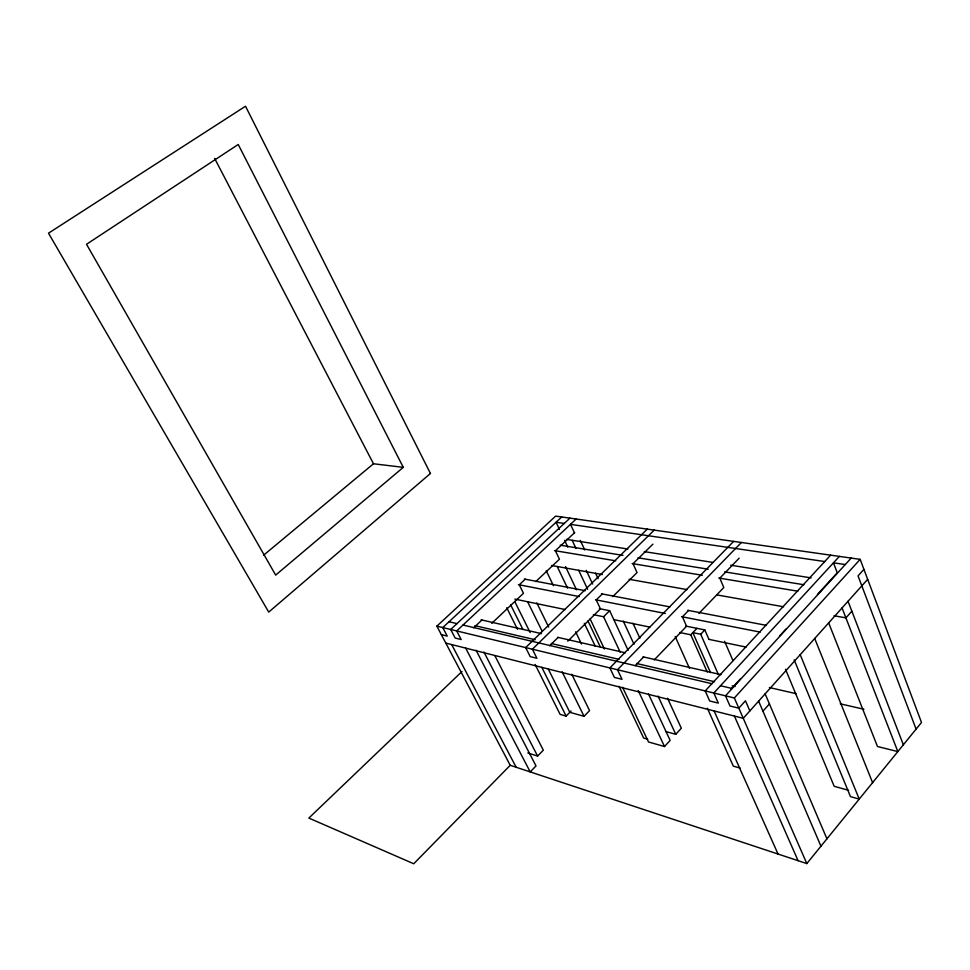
<?xml version="1.0" encoding="UTF-8"?>
<svg xmlns="http://www.w3.org/2000/svg" width="970" height="970" viewBox="0 0 970 970"><rect width="100%" height="100%" fill="white"/><g stroke="black" fill="none" stroke-linecap="round" stroke-linejoin="round"><path stroke-width="1.45" d="M806.822 863.579L921.5 722.468L860.16 559.35L555.628 516.113L436.864 626.147L510.232 765.294L806.822 863.579L734.351 697.963L436.864 626.147M762.941 711.192L769.428 703.905M851.854 611.185L845.925 617.866L834.042 615.756M867.665 579.332L743.25 718.309L445.8 643.086M863.918 569.366L858.05 575.889L916.092 729.125M734.351 697.963L860.16 559.35M851.187 558.077L725.487 695.817L729.961 705.99L738.825 708.173L745.469 700.789L749.871 710.925M730.834 689.379L740.268 679.048M779.637 635.92L785.87 629.093M817.467 594.477L837.243 572.809L833.485 562.818L845.282 564.552M622.57 687.269L648.518 741.977L664.511 746.536L670.149 740.401L648.494 693.974M665.565 731.489L675.763 734.29L681.34 728.215L667.53 698.23M839.377 556.392L713.835 693.004L718.309 703.104L709.688 700.97L705.202 690.919L830.635 555.155M710.501 672.598L692.847 632.646L700.704 634.259L704.814 629.93L708.949 639.375M679.691 632.501L690.785 634.804L696.957 628.342M654.241 659.903L686.59 626.244L682.419 616.835L688.579 610.469M698.933 613.404L723.79 587.541L719.813 578.181L739.164 558.187M548.317 669.07L569.814 712.319L584.049 716.309L589.566 710.61L571.754 674.247M635.156 665.711L643.607 656.969M527.825 752.95L537.61 756.066L543.321 750.186L494.93 655.805M741.395 542.485L617.49 669.749L622.012 679.303L614.41 677.424L609.887 667.918L733.635 541.381M535.125 664.45L560.114 714.381L566.128 716.09L571.063 711.034M510.232 765.294L413.741 863.761L308.848 818.074L462.023 671.482M593.361 614.64L603.57 616.75L609.645 610.7L628.111 650.3M567.753 641.182L600.418 608.845L596.223 599.909L602.285 593.955M612.773 596.611L637.035 572.591L633.034 563.703L652.907 544.158M549.663 645.717L558.102 637.423M654.229 530.105L532.397 649.209L536.919 658.266L530.178 656.593L525.667 647.584L647.293 529.123M491.754 623.37L523.461 593.3L519.277 584.801L525.219 579.211M535.804 581.588L559.423 559.205L555.398 550.754L574.725 532.554M473.663 627.796L481.92 620.012M576.168 519.023L456.7 630.937L461.186 639.545L455.172 638.054L450.686 629.481L569.936 518.15M561.727 516.974L442.757 627.566L447.231 636.09L441.338 634.635M403.29 467.346L275.674 575.101L86.524 244.282L238.232 144.481L403.29 467.346L373.486 463.769L263.682 555.143M564.273 523.436L556.077 522.236L559.46 529.426M824.73 561.545L570.493 524.346L574.434 532.809M566.432 539.356L627.893 549.032M644.274 551.615L712.817 562.406M730.701 565.219L811.162 577.89M560.223 545.188L623.007 555.374M637.945 557.798L708.197 569.208M724.638 571.876L803.851 584.728M554.488 550.608L615.707 560.818M632.137 563.558L702.316 575.271M718.746 578.011L797.886 591.215M551.53 565.498L602.394 574.543M629.118 579.296L687.027 589.602M716.733 594.889L783.554 606.771M524.346 579.041L585.237 590.694M601.57 593.822L669.894 606.893M687.718 610.3L766.421 625.371M518.416 584.631L579.236 596.574M595.556 599.775L665.274 613.464M681.595 616.678L760.213 632.113M599.424 608.639L609.645 610.7M685.851 626.099L704.814 629.93M514.888 599.108L565.292 609.56M614.216 619.721L649.803 627.105M709.106 639.412L746.16 647.099M481.12 619.83L541.466 633.616M557.653 637.314L625.359 652.798M643.025 656.836L721.037 674.659M769.38 687.536L795.97 693.647M840.275 703.82L863.906 709.24M474.948 625.65L535.21 639.751M551.384 643.534L618.993 659.357M636.635 663.492L714.538 681.716M732.18 685.851L735.114 686.542M449.013 621.746L456.967 623.625M462.993 625.044L711.871 683.704M720.504 685.741L732.18 688.494M848.544 790.307L834.164 786.282L785.518 669.264M647.693 739.188L643.644 738.037L619.042 686.299M740.207 768.107L733.332 766.142L707.372 708.258M451.693 644.577L516.161 767.258M465.661 648.105L530.214 771.914L536.01 765.924L476.064 650.264M214.661 158.437L373.486 463.769M483.957 652.058L537.61 756.066M506.74 607.753L517.556 629.348M510.705 604.977L522.878 629.372M541.806 667.312L566.128 716.09M514.743 601.497L530.19 632.586M527.619 601.752L542.23 631.397M562.139 671.834L584.049 716.309M536.798 602.867L548.68 627.105M546.255 570.76L553.446 585.674M575.646 631.797L581.515 644.007M587.966 620.945L600.26 646.808M557.229 566.504L567.547 588.147M584.328 623.31L595.289 646.299M565.498 566.577L576.532 589.821M590.124 618.896L604.395 648.978M603.57 616.75L620.242 652.264M638.212 690.519L664.511 746.536M564.588 540.326L567.789 547.128M578.666 570.251L587.626 589.287M572.154 540.266L575.986 548.462M586.232 570.336L592.621 584.001M580.303 540.423L584.752 549.978M595.568 573.197L598.102 578.666M623.261 621.067L634.016 644.262M658.048 696.096L675.763 734.29M632.986 623.261L639.897 638.248M675.229 636.587L689.452 668.281M714.138 710.949L778.037 854.036M690.785 634.804L707.263 672.016M700.704 634.259L718.333 674.38M734.411 716.078L798.08 860.681M724.59 641.279L732.956 660.619M758.625 701.14L820.947 846.192M765.136 693.865L826.937 838.82M794.175 659.842L850.46 796.612L859.226 799.098L800.214 654.689M814.715 638.49L872.588 782.644M828.574 622.631L877.474 746.5L897.832 751.592L842.057 607.935M848.035 601.267L903.349 744.802M430.437 473.481L268.726 612.082L48.5 233.188L245.519 106.239L430.437 473.481"/></g></svg>
